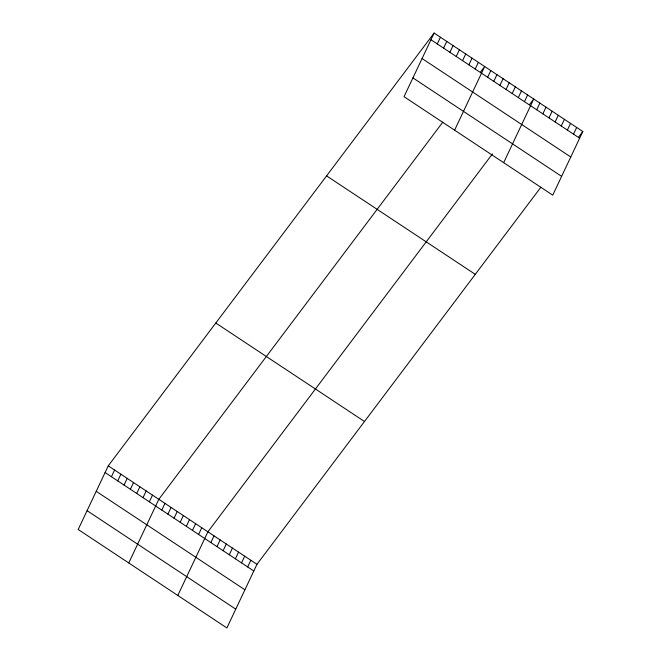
<?xml version="1.0" encoding="UTF-8"?>
<svg xmlns="http://www.w3.org/2000/svg" width="661" height="661" viewBox="0 0 661 661"><rect width="100%" height="100%" fill="white"/><g stroke="black" fill="none" stroke-linecap="round" stroke-linejoin="round"><path stroke-width="0.99" d="M434.12 33.05L404.036 96.688L552.736 195.16L582.812 131.522L434.12 33.05L108.264 465.84L78.188 529.478L226.88 627.95L256.964 564.312L540.863 187.237M111.428 476.713L114.584 470.021M117.741 480.902L120.905 474.21M124.061 485.083L127.226 478.39M130.382 489.272L133.547 482.58M136.703 493.453L139.868 486.769M143.024 497.642L146.188 490.949M149.345 501.823L152.501 495.139M128.746 562.957L158.822 499.319L442.73 122.244M161.796 510.069L164.961 503.385M167.927 514.134L171.092 507.441M174.066 518.199L177.222 511.507M180.197 522.256L183.361 515.572M186.328 526.321L189.492 519.629M192.467 530.386L195.623 523.694M198.597 534.443L201.762 527.759M437.276 43.923L440.441 37.239M177.809 595.454L207.893 531.816L492.387 153.955M443.597 48.113L446.762 41.42M210.867 542.565L214.024 535.881M449.918 52.293L453.074 45.609M216.998 546.63L220.163 539.938M456.23 56.482L459.395 49.79M223.129 550.696L226.293 544.003M462.551 60.663L465.716 53.979M229.268 554.753L232.424 548.068M235.399 558.818L238.563 552.125M468.872 64.852L472.037 58.16M241.529 562.883L244.694 556.19M475.193 69.033L478.357 62.349M247.668 566.94L250.825 560.255M454.594 130.167L484.678 66.53L480.539 72.024M487.644 77.287L490.809 70.595M493.784 81.344L496.94 74.652M499.914 85.409L503.079 78.717M506.045 89.466L509.21 82.782M512.184 93.532L515.34 86.839M518.315 97.597L521.479 90.904M524.446 101.654L527.61 94.969M503.665 162.664L533.741 99.026L529.61 104.521M536.715 109.784L539.88 103.091M542.846 113.841L546.011 107.156M548.985 117.906L552.142 111.213M555.116 121.963L558.281 115.278M561.247 126.028L564.411 119.335M567.386 130.093L570.542 123.4M573.517 134.15L576.681 127.466M578.681 137.017L582.812 131.522M430.955 39.743L579.647 138.215M422.073 58.532L570.765 157.004M412.918 77.891L561.619 176.371M326.592 175.867L475.284 274.348M215.8 323.022L364.492 421.495M108.264 465.84L256.964 564.312M105.107 472.532L253.799 571.005M96.225 491.321L244.917 589.794M87.07 510.68L235.762 609.161"/></g></svg>
